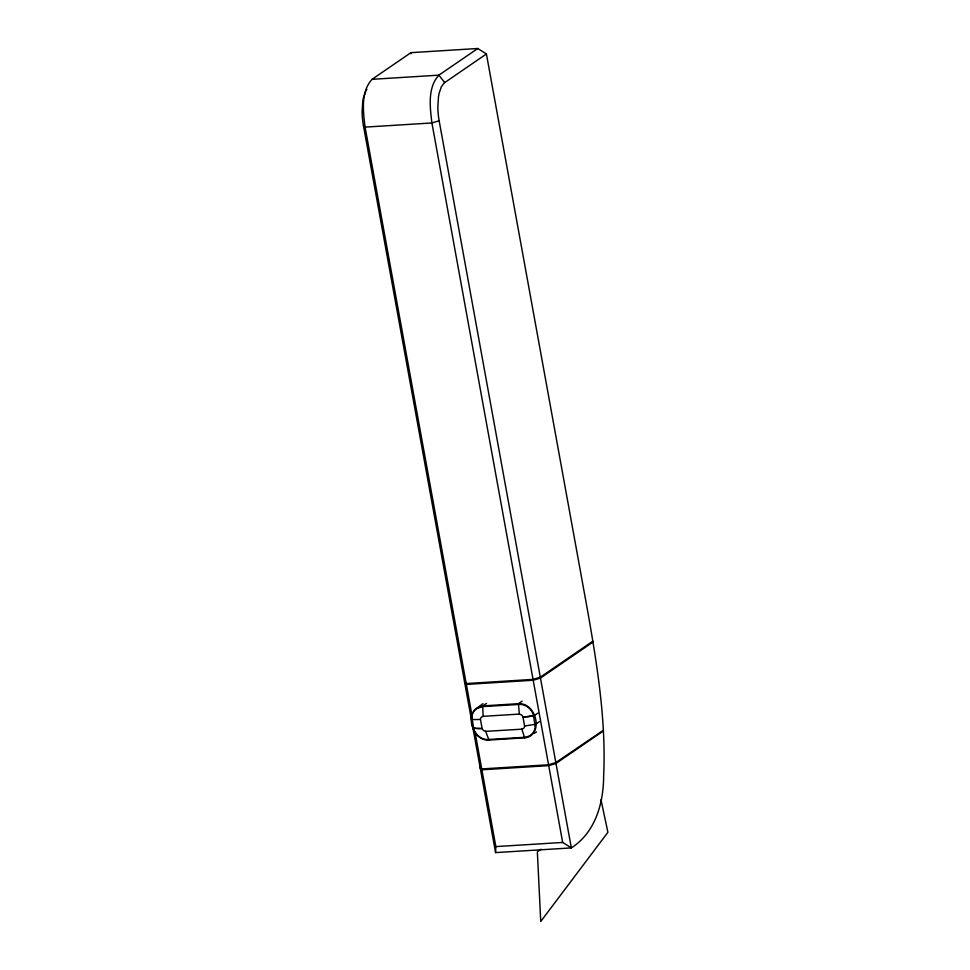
<?xml version="1.0" encoding="UTF-8"?>
<svg xmlns="http://www.w3.org/2000/svg" width="970" height="970" viewBox="0 0 970 970"><rect width="100%" height="100%" fill="white"/><g stroke="black" fill="none" stroke-linecap="round" stroke-linejoin="round"><path stroke-width="1.45" d="M410.904 53.738L410.953 52.659L477.786 48.5L486.419 53.968L587.966 612.761C597.399 666.705 606.214 721.401 603.631 776.352C603.498 803.293 595.301 832.563 571.342 847.901L495.597 852.606L363.411 125.494A36.46 16.223 86.4 0 1 362.101 111.671L362.731 101.607A28.372 12.622 86.4 0 1 363.435 97.825L365.981 90.78M495.597 852.606L495.84 846.604L474.997 731.901M366.43 90.016L366.902 89.325M478.222 707.906L480.805 705.069M410.953 52.659L372.031 79.322C360.525 91.895 363.18 111.489 365.084 127.118L472.014 715.52M486.419 53.968L444.175 82.947L441.289 86.9L439.18 93.108A28.372 12.622 86.4 0 0 438.476 96.891L437.846 106.955A36.46 16.223 86.4 0 0 439.155 120.777L571.342 847.901M541.017 849.186L537.344 851.818L540.739 921.5L607.899 832.284L600.988 799.753M536.531 731.913L534.349 733.247M477.786 48.5L438.864 75.163C427.358 87.749 430.025 107.33 431.917 122.96L562.673 842.445L571.281 847.816M486.503 703.371L482.805 705.905A16.611 14.38 55.6 0 0 479.216 706.633C465.176 712.586 471.42 737.297 485.242 739.795A16.611 14.38 55.6 0 0 489.001 740.061L524.649 737.843A16.611 14.38 55.6 0 0 528.238 737.115C542.279 731.162 536.034 706.451 522.212 703.953A16.611 14.38 55.6 0 0 518.441 703.686L482.805 705.905L482.745 706.584L520.647 704.353M522.151 701.152L518.441 703.686L519.338 714.09L483.121 716.333L482.733 706.645L480.938 706.766M537.841 713.132L534.143 715.666L528.226 716.587M539.393 721.668L535.695 724.202L524.6 726.045A3.48 3.019 55.6 0 1 521.884 728.931M603.401 730.943L555.955 763.451L548.717 765.633L481.884 769.792L480.198 768.167M481.86 704.329L482.987 703.723M439.155 120.777L431.917 122.96L365.084 127.118L363.411 125.494M526.213 737.2L486.491 739.613M535.185 726.106L533.451 715.799L529.438 716.442M531.621 716.127L532.857 715.909M529.656 716.418L528.286 716.515A23.813 5.723 -9.1 0 1 522.878 716.903A3.48 3.007 55.6 0 0 519.374 714.272M527.995 716.612L522.951 716.951L524.6 726.045M372.031 79.322L438.864 75.163L444.709 82.547M480.017 719.425L478.622 719.51M495.84 846.604L562.673 842.445M478.489 719.51L471.759 719.546M476.719 728.506L477.252 728.543A23.813 5.723 -9.1 0 0 482.114 728.543A3.48 3.007 55.6 0 0 485.606 731.162M475.918 728.409L473.311 728.082M474.73 728.3L482.102 728.482L480.453 719.388A3.48 3.019 55.6 0 1 483.084 716.515M474.548 728.276L473.7 728.155L471.953 717.861M464.533 681.922L466.206 683.559L533.039 679.4L540.278 677.218L592.876 641.182L593.009 642.055L540.436 678.078L533.197 680.249L466.364 684.408L464.691 682.783M480.053 767.306L481.726 768.931L548.559 764.784L555.798 762.602L603.364 730.252M524.649 737.843L521.86 729.173L485.643 731.356L489.001 740.061M533.451 715.799L533.003 714.065A10.682 9.118 56.2 0 0 531.257 710.683M473.7 728.155L474.136 729.901A10.682 9.36 54.9 0 0 475.821 733.32M486.491 739.528A14.32 12.331 55.2 0 1 475.87 733.284M535.331 726.13A13.665 11.87 58.5 0 1 526.152 736.945M471.687 717.8A13.665 11.773 52.7 0 1 481.035 707.178M520.66 704.39A14.32 12.464 56 0 1 531.342 710.634"/></g></svg>
